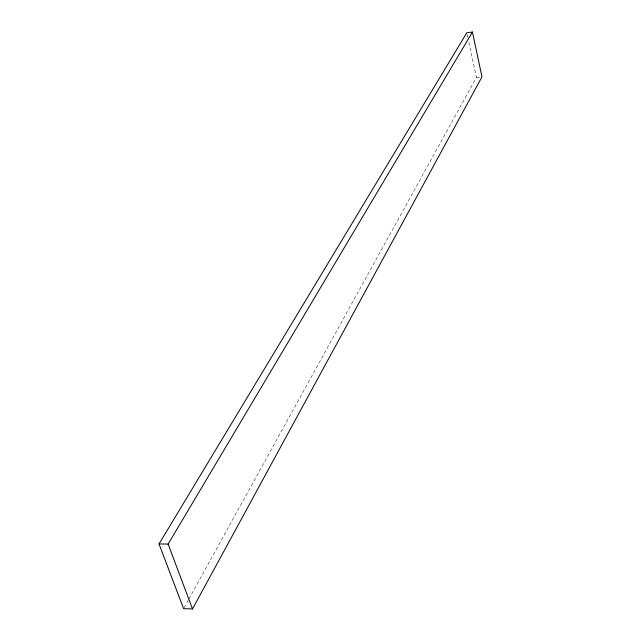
<?xml version="1.0" encoding="UTF-8"?>
<svg xmlns="http://www.w3.org/2000/svg" width="641" height="641" viewBox="0 0 641 641"><rect width="100%" height="100%" fill="white"/><g stroke="black" fill="none" stroke-linecap="round" stroke-linejoin="round"><path stroke-width="0.48" stroke-dasharray="3.21 2.4" d="M184.071 607.78L188.422 599.896M188.903 599.014L476.431 77.481L468.715 41.481M476.431 77.481L481.968 76.888M467.257 34.662L467.882 37.587"/><path stroke-width="0.96" d="M192.5 608.95L481.968 76.888L472.449 32.05L466.84 32.715L159.032 543.945L183.59 608.662L192.5 608.95L168.118 544.081L472.449 32.05M159.032 543.945L168.118 544.081"/></g></svg>
